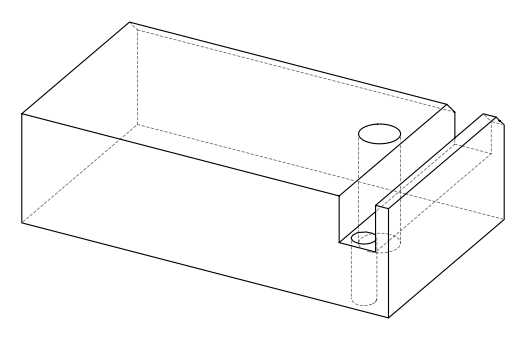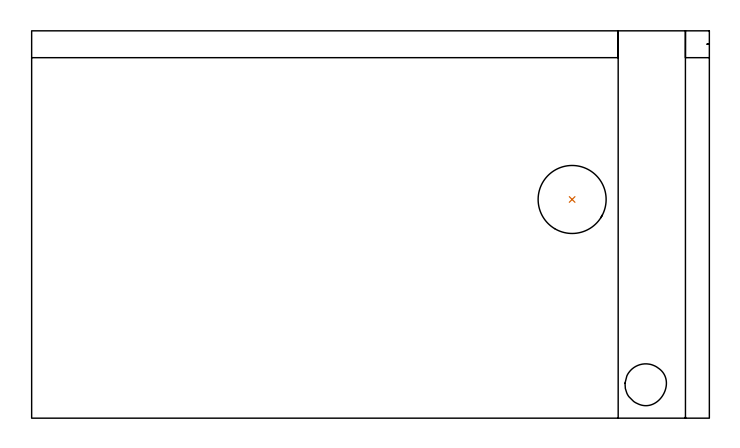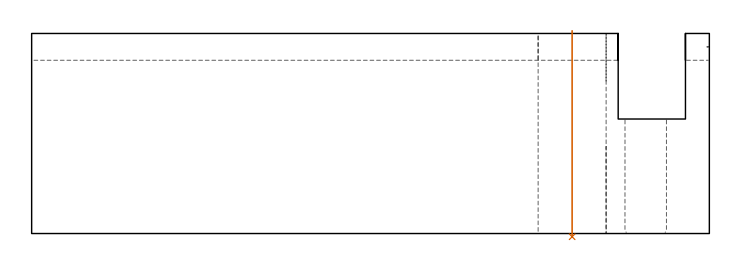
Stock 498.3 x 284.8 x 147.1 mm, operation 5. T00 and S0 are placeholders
(PLAN: 5 operations, 3 tool changes, 40.8 min)
(1 AREA_MILL | FG_CHAMFER_SURFACE | UGT0205_001 | 24.54 min | 85207 mm3)
(2 AREA_MILL_1 | FG_CHAMFER_SURFACE_1 | UGT0205_001 | 1.34 min | 4936 mm3)
(3 MILL_RECTANGULAR_SLOT | SLOT_RECTANGULAR | UGT0201_009 | Follow Part, ap 11.25, ae 75% | 10.46 min | 882071 mm3)
(4 MILL_THROUGH_HOLE_FROM_SOLID_MATERIAL | STEP1HOLE_1 | NXT0201_007 | Circular | 3.81 min | 61069 mm3)
(5 INDEXABLE_INSERT_DRILL_THROUGH_HOLE_FROM_SOLID | STEP1HOLE | NXT0302_038 | 0.61 min | 288879 mm3)
(TOOL UGT0205_001 | Chamfer Mill 20 x 3 x 45 deg. | D20 FL50 Z2)
(TOOL UGT0201_009 | End Mill 45 mm | D45 FL63 Z6)
(TOOL NXT0201_007 | ENDMILL 25mm [R216.25-25050GCK54P 1620] | D25 R3 FL54 Z5)
(TOOL NXT0302_038 | Index. Insert Drill 50mm [880-D5000L50-04] | D50 PA176 FL200 Z2)
(OP 5 INDEXABLE_INSERT_DRILL_THROUGH_HOLE_FROM_SOLID)
G17 G21 G94 G90
T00 M6
G54
G17 G0 G90 X397.4 Y160.8 S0 M3
G43 Z157.1 H1
G94 G81 G98 Z-2.373 F250. R149.1
G80
M5
M2
